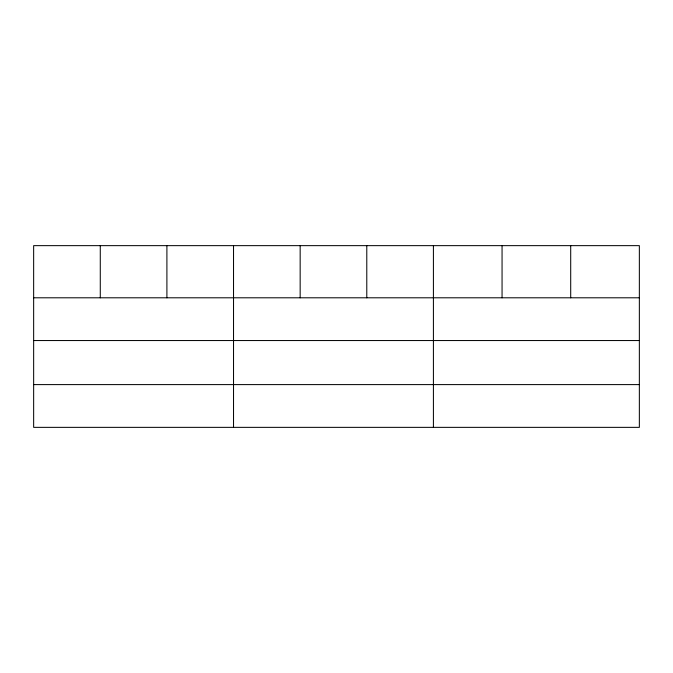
<?xml version="1.0" encoding="UTF-8"?>
<svg xmlns="http://www.w3.org/2000/svg" width="673" height="673" viewBox="0 0 673 673"><rect width="100%" height="100%" fill="white"/><g stroke="black" fill="none" stroke-linecap="round" stroke-linejoin="round"><path stroke-width="1.01" d="M639.35 340.546L639.35 245.645L33.65 245.645L33.65 427.355L639.35 427.355L639.35 340.546L33.65 340.546M33.65 297.794L639.35 297.794M33.65 384.603L639.35 384.603M570.704 245.645L570.704 297.794M502.058 245.645L502.058 297.794M433.412 245.645L433.412 427.355M366.785 245.645L366.785 297.794M300.158 245.645L300.158 297.794M233.531 245.645L233.531 427.355M166.904 245.645L166.904 297.794M100.277 245.645L100.277 297.794"/></g></svg>
